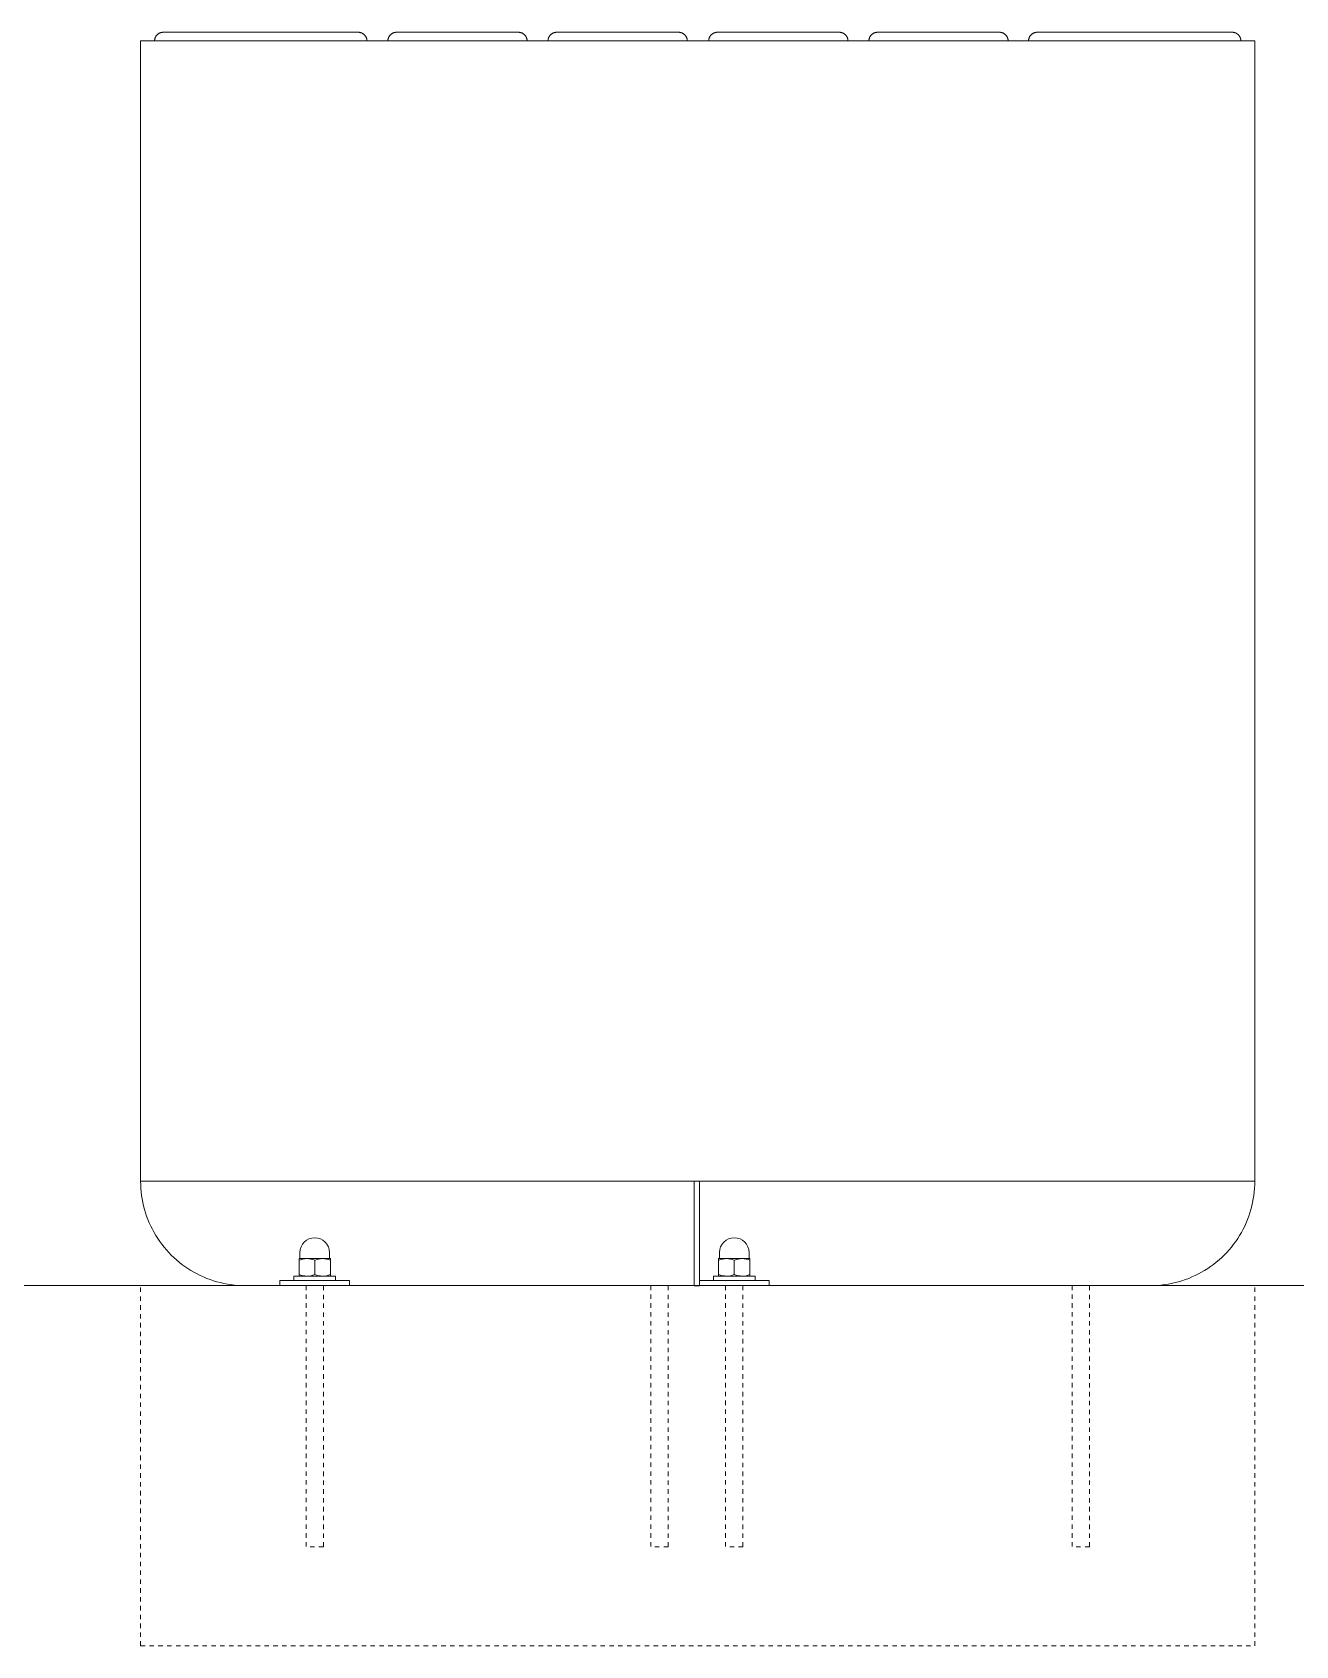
# Model space of a CAD drawing. Header units: inches. Extents: x 4 to 96.5, y 3.2 to 71.9.
# Drawn here: x 33.26 to 61.83, y 32.26 to 68.75 of the extents above; entities that cross this region are included whole.
import ezdxf

# ---------------------------------------------------------------- set-up
doc = ezdxf.new("R2010")
doc.units = ezdxf.units.IN
doc.linetypes.add('HIDDEN', pattern=[1.905, 1.27, -0.635])
doc.layers.add('ZANO_R', color=7, linetype='Continuous', lineweight=0)
doc.layers.add('ZANO_R_przerywana', color=250, linetype='HIDDEN', lineweight=0)

msp = doc.modelspace()

# ---------------------------------------------------------------- linework, layer by layer
at = {"layer": 'ZANO_R'}
for p, q in [((36.03278, 68.60029), (36.0313, 68.59373)), ((36.03448, 68.60679), (36.03278, 68.60029)), ((36.0364, 68.61323), (36.03448, 68.60679)), ((36.03855, 68.6196), (36.0364, 68.61323)), ((36.0409, 68.62589), (36.03855, 68.6196)), ((36.04348, 68.6321), (36.0409, 68.62589)), ((36.04626, 68.63822), (36.04348, 68.6321)), ((36.04925, 68.64424), (36.04626, 68.63822)), ((36.05244, 68.65016), (36.04925, 68.64424)), ((36.05584, 68.65596), (36.05244, 68.65016)), ((36.05943, 68.66164), (36.05584, 68.65596)), ((36.06321, 68.6672), (36.05943, 68.66164)), ((36.06718, 68.67262), (36.06321, 68.6672)), ((36.07133, 68.67791), (36.06718, 68.67262)), ((36.07566, 68.68305), (36.07133, 68.67791)), ((36.08016, 68.68804), (36.07566, 68.68305)), ((36.08483, 68.69287), (36.08016, 68.68804)), ((36.08967, 68.69754), (36.08483, 68.69287)), ((36.09466, 68.70204), (36.08967, 68.69754)), ((36.0998, 68.70637), (36.09466, 68.70204)), ((36.10508, 68.71053), (36.0998, 68.70637)), ((36.11051, 68.7145), (36.10508, 68.71053)), ((36.11606, 68.71828), (36.11051, 68.7145)), ((36.12175, 68.72187), (36.11606, 68.71828)), ((36.12755, 68.72526), (36.12175, 68.72187)), ((36.13346, 68.72845), (36.12755, 68.72526)), ((36.13948, 68.73144), (36.13346, 68.72845)), ((36.1456, 68.73423), (36.13948, 68.73144)), ((36.15181, 68.7368), (36.1456, 68.73423)), ((36.1581, 68.73916), (36.15181, 68.7368)), ((36.16448, 68.7413), (36.1581, 68.73916)), ((36.17092, 68.74322), (36.16448, 68.7413)), ((36.17742, 68.74493), (36.17092, 68.74322)), ((36.18397, 68.74641), (36.17742, 68.74493)), ((36.19058, 68.74766), (36.18397, 68.74641)), ((36.19722, 68.74869), (36.19058, 68.74766)), ((36.20389, 68.74949), (36.19722, 68.74869)), ((36.21059, 68.75007), (36.20389, 68.74949)), ((36.2173, 68.75041), (36.21059, 68.75007)), ((36.22402, 68.75052), (36.2173, 68.75041)), ((36.22419, 68.75052), (36.22402, 68.75052)), ((36.22425, 68.75052), (36.22419, 68.75052)), ((36.22429, 68.75052), (36.22425, 68.75052)), ((36.22454, 68.75052), (36.22429, 68.75052)), ((36.22463, 68.75052), (36.22454, 68.75052)), ((36.22495, 68.75052), (36.22463, 68.75052)), ((36.2251, 68.75052), (36.22495, 68.75052)), ((36.22547, 68.75052), (36.2251, 68.75052)), ((36.22571, 68.75052), (36.22547, 68.75052)), ((36.22611, 68.75052), (36.22571, 68.75052)), ((36.22646, 68.75052), (36.22611, 68.75052)), ((36.22687, 68.75052), (36.22646, 68.75052)), ((36.22734, 68.75052), (36.22687, 68.75052)), ((36.22774, 68.75052), (36.22734, 68.75052)), ((36.22835, 68.75052), (36.22774, 68.75052)), ((36.27418, 68.75052), (36.22835, 68.75052)), ((36.28146, 68.75052), (36.27418, 68.75052)), ((36.54753, 68.75052), (36.28146, 68.75052)), ((36.5664, 68.75052), (36.54753, 68.75052)), ((37.14183, 68.75052), (36.5664, 68.75052)), ((37.14263, 68.75052), (37.14183, 68.75052)), ((37.15808, 68.75052), (37.14263, 68.75052)), ((37.15878, 68.75052), (37.15808, 68.75052)), ((37.17447, 68.75052), (37.15878, 68.75052)), ((37.17507, 68.75052), (37.17447, 68.75052)), ((37.191, 68.75052), (37.17507, 68.75052)), ((37.19151, 68.75052), (37.191, 68.75052)), ((37.20766, 68.75052), (37.19151, 68.75052)), ((37.2081, 68.75052), (37.20766, 68.75052)), ((37.22446, 68.75052), (37.2081, 68.75052)), ((37.22483, 68.75052), (37.22446, 68.75052)), ((37.2414, 68.75052), (37.22483, 68.75052)), ((37.24171, 68.75052), (37.2414, 68.75052)), ((37.25847, 68.75052), (37.24171, 68.75052)), ((37.25873, 68.75052), (37.25847, 68.75052)), ((37.27568, 68.75052), (37.25873, 68.75052)), ((37.2759, 68.75052), (37.27568, 68.75052)), ((37.29303, 68.75052), (37.2759, 68.75052)), ((37.29322, 68.75052), (37.29303, 68.75052)), ((37.31051, 68.75052), (37.29322, 68.75052)), ((37.31069, 68.75052), (37.31051, 68.75052)), ((37.32813, 68.75052), (37.31069, 68.75052)), ((40.63331, 68.75052), (37.32813, 68.75052)), ((40.63331, 68.75052), (40.64003, 68.75041)), ((40.64003, 68.75041), (40.64674, 68.75007)), ((40.64674, 68.75007), (40.65344, 68.74949)), ((40.65344, 68.74949), (40.66011, 68.74869)), ((40.66011, 68.74869), (40.66675, 68.74766)), ((40.66675, 68.74766), (40.67336, 68.74641)), ((40.67336, 68.74641), (40.67991, 68.74493)), ((40.67991, 68.74493), (40.68641, 68.74322)), ((40.68641, 68.74322), (40.69285, 68.7413)), ((40.69285, 68.7413), (40.69923, 68.73916)), ((40.69923, 68.73916), (40.70552, 68.7368)), ((40.70552, 68.7368), (40.71173, 68.73423)), ((40.71173, 68.73423), (40.71785, 68.73144)), ((40.71785, 68.73144), (40.72387, 68.72845)), ((40.72387, 68.72845), (40.72978, 68.72526)), ((40.72978, 68.72526), (40.73558, 68.72187)), ((40.73558, 68.72187), (40.74127, 68.71828)), ((40.74127, 68.71828), (40.74682, 68.7145)), ((40.74682, 68.7145), (40.75225, 68.71053)), ((40.75225, 68.71053), (40.75753, 68.70637)), ((40.75753, 68.70637), (40.76267, 68.70204)), ((40.76267, 68.70204), (40.76766, 68.69754)), ((40.76766, 68.69754), (40.7725, 68.69287)), ((40.7725, 68.69287), (40.77717, 68.68804)), ((40.77717, 68.68804), (40.78167, 68.68305)), ((40.78167, 68.68305), (40.786, 68.67791)), ((40.786, 68.67791), (40.79015, 68.67262)), ((40.79015, 68.67262), (40.79412, 68.6672)), ((40.79412, 68.6672), (40.7979, 68.66164)), ((40.7979, 68.66164), (40.80149, 68.65596)), ((40.80149, 68.65596), (40.80489, 68.65016)), ((40.80489, 68.65016), (40.80808, 68.64424)), ((40.80808, 68.64424), (40.81107, 68.63822)), ((40.81107, 68.63822), (40.81385, 68.6321)), ((40.81385, 68.6321), (40.81643, 68.62589)), ((40.81643, 68.62589), (40.81878, 68.6196)), ((40.81878, 68.6196), (40.82093, 68.61323)), ((40.82093, 68.61323), (40.82285, 68.60679)), ((40.82285, 68.60679), (40.82455, 68.60029)), ((40.82455, 68.60029), (40.82603, 68.59373)), ((41.30817, 68.60029), (41.30669, 68.59373)), ((41.30987, 68.60679), (41.30817, 68.60029)), ((41.3118, 68.61323), (41.30987, 68.60679)), ((41.31394, 68.6196), (41.3118, 68.61323)), ((41.3163, 68.62589), (41.31394, 68.6196)), ((41.31887, 68.6321), (41.3163, 68.62589)), ((41.32165, 68.63822), (41.31887, 68.6321)), ((41.32464, 68.64424), (41.32165, 68.63822)), ((41.32784, 68.65016), (41.32464, 68.64424)), ((41.33123, 68.65596), (41.32784, 68.65016)), ((41.33482, 68.66164), (41.33123, 68.65596)), ((41.3386, 68.6672), (41.33482, 68.66164)), ((41.34257, 68.67262), (41.3386, 68.6672)), ((41.34672, 68.67791), (41.34257, 68.67262)), ((41.35105, 68.68305), (41.34672, 68.67791)), ((41.35556, 68.68804), (41.35105, 68.68305)), ((41.36023, 68.69287), (41.35556, 68.68804)), ((41.36506, 68.69754), (41.36023, 68.69287)), ((41.37005, 68.70204), (41.36506, 68.69754)), ((41.37519, 68.70637), (41.37005, 68.70204)), ((41.38048, 68.71053), (41.37519, 68.70637)), ((41.3859, 68.7145), (41.38048, 68.71053)), ((41.39146, 68.71828), (41.3859, 68.7145)), ((41.39714, 68.72187), (41.39146, 68.71828)), ((41.40294, 68.72526), (41.39714, 68.72187)), ((41.40886, 68.72845), (41.40294, 68.72526)), ((41.41488, 68.73144), (41.40886, 68.72845)), ((41.42099, 68.73423), (41.41488, 68.73144)), ((41.4272, 68.7368), (41.42099, 68.73423)), ((41.4335, 68.73916), (41.4272, 68.7368)), ((41.43987, 68.7413), (41.4335, 68.73916)), ((41.44631, 68.74322), (41.43987, 68.7413)), ((41.45281, 68.74493), (41.44631, 68.74322)), ((41.45937, 68.74641), (41.45281, 68.74493)), ((41.46597, 68.74766), (41.45937, 68.74641)), ((41.47261, 68.74869), (41.46597, 68.74766)), ((41.47929, 68.74949), (41.47261, 68.74869)), ((41.48598, 68.75007), (41.47929, 68.74949)), ((41.4927, 68.75041), (41.48598, 68.75007)), ((41.49942, 68.75052), (41.4927, 68.75041)), ((41.49942, 68.75052), (42.80321, 68.75052)), ((42.80321, 68.75052), (42.81072, 68.75052)), ((42.81072, 68.75052), (42.82482, 68.75052)), ((42.82482, 68.75052), (42.83233, 68.75052)), ((42.83233, 68.75052), (42.84644, 68.75052)), ((42.84644, 68.75052), (44.25522, 68.75052)), ((44.26194, 68.75041), (44.25522, 68.75052)), ((44.26865, 68.75007), (44.26194, 68.75041)), ((44.27535, 68.74949), (44.26865, 68.75007)), ((44.28202, 68.74869), (44.27535, 68.74949)), ((44.28866, 68.74766), (44.28202, 68.74869)), ((44.29527, 68.74641), (44.28866, 68.74766)), ((44.30182, 68.74493), (44.29527, 68.74641)), ((44.30833, 68.74322), (44.30182, 68.74493)), ((44.31477, 68.7413), (44.30833, 68.74322)), ((44.32114, 68.73916), (44.31477, 68.7413)), ((44.32743, 68.7368), (44.32114, 68.73916)), ((44.33364, 68.73423), (44.32743, 68.7368)), ((44.33976, 68.73144), (44.33364, 68.73423)), ((44.34578, 68.72845), (44.33976, 68.73144)), ((44.35169, 68.72526), (44.34578, 68.72845)), ((44.3575, 68.72187), (44.35169, 68.72526)), ((44.36318, 68.71828), (44.3575, 68.72187)), ((44.36873, 68.7145), (44.36318, 68.71828)), ((44.37416, 68.71053), (44.36873, 68.7145)), ((44.37944, 68.70637), (44.37416, 68.71053)), ((44.38458, 68.70204), (44.37944, 68.70637)), ((44.38957, 68.69754), (44.38458, 68.70204)), ((44.39441, 68.69287), (44.38957, 68.69754)), ((44.39908, 68.68804), (44.39441, 68.69287)), ((44.40358, 68.68305), (44.39908, 68.68804)), ((44.40791, 68.67791), (44.40358, 68.68305)), ((44.41206, 68.67262), (44.40791, 68.67791)), ((44.41603, 68.6672), (44.41206, 68.67262)), ((44.41982, 68.66164), (44.41603, 68.6672)), ((44.42341, 68.65596), (44.41982, 68.66164)), ((44.4268, 68.65016), (44.42341, 68.65596)), ((44.42999, 68.64424), (44.4268, 68.65016)), ((44.43298, 68.63822), (44.42999, 68.64424)), ((44.43577, 68.6321), (44.43298, 68.63822)), ((44.43834, 68.62589), (44.43577, 68.6321)), ((44.4407, 68.6196), (44.43834, 68.62589)), ((44.44284, 68.61323), (44.4407, 68.6196)), ((44.44476, 68.60679), (44.44284, 68.61323)), ((44.44646, 68.60029), (44.44476, 68.60679)), ((44.44794, 68.59373), (44.44646, 68.60029)), ((44.93008, 68.60029), (44.9286, 68.59373)), ((44.93178, 68.60679), (44.93008, 68.60029)), ((44.93371, 68.61323), (44.93178, 68.60679)), ((44.93585, 68.6196), (44.93371, 68.61323)), ((44.93821, 68.62589), (44.93585, 68.6196)), ((44.94078, 68.6321), (44.93821, 68.62589)), ((44.94356, 68.63822), (44.94078, 68.6321)), ((44.94655, 68.64424), (44.94356, 68.63822)), ((44.94975, 68.65016), (44.94655, 68.64424)), ((44.95314, 68.65596), (44.94975, 68.65016)), ((44.95673, 68.66164), (44.95314, 68.65596)), ((44.96051, 68.6672), (44.95673, 68.66164)), ((44.96448, 68.67262), (44.96051, 68.6672)), ((44.96863, 68.67791), (44.96448, 68.67262)), ((44.97296, 68.68305), (44.96863, 68.67791)), ((44.97747, 68.68804), (44.97296, 68.68305)), ((44.98214, 68.69287), (44.97747, 68.68804)), ((44.98697, 68.69754), (44.98214, 68.69287)), ((44.99196, 68.70204), (44.98697, 68.69754)), ((44.9971, 68.70637), (44.99196, 68.70204)), ((45.00239, 68.71053), (44.9971, 68.70637)), ((45.00781, 68.7145), (45.00239, 68.71053)), ((45.01337, 68.71828), (45.00781, 68.7145)), ((45.01905, 68.72187), (45.01337, 68.71828)), ((45.02485, 68.72526), (45.01905, 68.72187)), ((45.03077, 68.72845), (45.02485, 68.72526)), ((45.03679, 68.73144), (45.03077, 68.72845)), ((45.04291, 68.73423), (45.03679, 68.73144)), ((45.04912, 68.7368), (45.04291, 68.73423)), ((45.05541, 68.73916), (45.04912, 68.7368)), ((45.06178, 68.7413), (45.05541, 68.73916)), ((45.06822, 68.74322), (45.06178, 68.7413)), ((45.07472, 68.74493), (45.06822, 68.74322)), ((45.08128, 68.74641), (45.07472, 68.74493)), ((45.08788, 68.74766), (45.08128, 68.74641)), ((45.09452, 68.74869), (45.08788, 68.74766)), ((45.1012, 68.74949), (45.09452, 68.74869)), ((45.10789, 68.75007), (45.1012, 68.74949)), ((45.11461, 68.75041), (45.10789, 68.75007)), ((45.12133, 68.75052), (45.11461, 68.75041)), ((45.12133, 68.75052), (46.4917, 68.75052)), ((46.4917, 68.75052), (46.50867, 68.75052)), ((46.50867, 68.75052), (46.51331, 68.75052)), ((46.51331, 68.75052), (47.20041, 68.75052)), ((47.20041, 68.75052), (47.87713, 68.75052)), ((47.88385, 68.75041), (47.87713, 68.75052)), ((47.89056, 68.75007), (47.88385, 68.75041)), ((47.89726, 68.74949), (47.89056, 68.75007)), ((47.90393, 68.74869), (47.89726, 68.74949)), ((47.91058, 68.74766), (47.90393, 68.74869)), ((47.91718, 68.74641), (47.91058, 68.74766)), ((47.92374, 68.74493), (47.91718, 68.74641)), ((47.93024, 68.74322), (47.92374, 68.74493)), ((47.93668, 68.7413), (47.93024, 68.74322)), ((47.94305, 68.73916), (47.93668, 68.7413)), ((47.94934, 68.7368), (47.94305, 68.73916)), ((47.95555, 68.73423), (47.94934, 68.7368)), ((47.96167, 68.73144), (47.95555, 68.73423)), ((47.96769, 68.72845), (47.96167, 68.73144)), ((47.97361, 68.72526), (47.96769, 68.72845)), ((47.97941, 68.72187), (47.97361, 68.72526)), ((47.98509, 68.71828), (47.97941, 68.72187)), ((47.99065, 68.7145), (47.98509, 68.71828)), ((47.99607, 68.71053), (47.99065, 68.7145)), ((48.00136, 68.70637), (47.99607, 68.71053)), ((48.0065, 68.70204), (48.00136, 68.70637)), ((48.01149, 68.69754), (48.0065, 68.70204)), ((48.01632, 68.69287), (48.01149, 68.69754)), ((48.02099, 68.68804), (48.01632, 68.69287)), ((48.02549, 68.68305), (48.02099, 68.68804)), ((48.02982, 68.67791), (48.02549, 68.68305)), ((48.03398, 68.67262), (48.02982, 68.67791)), ((48.03795, 68.6672), (48.03398, 68.67262)), ((48.04173, 68.66164), (48.03795, 68.6672)), ((48.04532, 68.65596), (48.04173, 68.66164)), ((48.04871, 68.65016), (48.04532, 68.65596)), ((48.0519, 68.64424), (48.04871, 68.65016)), ((48.05489, 68.63822), (48.0519, 68.64424)), ((48.05768, 68.6321), (48.05489, 68.63822)), ((48.06025, 68.62589), (48.05768, 68.6321)), ((48.06261, 68.6196), (48.06025, 68.62589)), ((48.06475, 68.61323), (48.06261, 68.6196)), ((48.06667, 68.60679), (48.06475, 68.61323)), ((48.06838, 68.60029), (48.06667, 68.60679)), ((48.06986, 68.59373), (48.06838, 68.60029)), ((48.56406, 68.60029), (48.56258, 68.59373)), ((48.56576, 68.60679), (48.56406, 68.60029)), ((48.56768, 68.61323), (48.56576, 68.60679)), ((48.56982, 68.6196), (48.56768, 68.61323)), ((48.57218, 68.62589), (48.56982, 68.6196)), ((48.57476, 68.6321), (48.57218, 68.62589)), ((48.57754, 68.63822), (48.57476, 68.6321)), ((48.58053, 68.64424), (48.57754, 68.63822)), ((48.58372, 68.65016), (48.58053, 68.64424)), ((48.58712, 68.65596), (48.58372, 68.65016)), ((48.59071, 68.66164), (48.58712, 68.65596)), ((48.59449, 68.6672), (48.59071, 68.66164)), ((48.59846, 68.67262), (48.59449, 68.6672)), ((48.60261, 68.67791), (48.59846, 68.67262)), ((48.60694, 68.68305), (48.60261, 68.67791)), ((48.61144, 68.68804), (48.60694, 68.68305)), ((48.61611, 68.69287), (48.61144, 68.68804)), ((48.62095, 68.69754), (48.61611, 68.69287)), ((48.62594, 68.70204), (48.62095, 68.69754)), ((48.63108, 68.70637), (48.62594, 68.70204)), ((48.63636, 68.71053), (48.63108, 68.70637)), ((48.64179, 68.7145), (48.63636, 68.71053)), ((48.64734, 68.71828), (48.64179, 68.7145)), ((48.65303, 68.72187), (48.64734, 68.71828)), ((48.65883, 68.72526), (48.65303, 68.72187)), ((48.66474, 68.72845), (48.65883, 68.72526)), ((48.67076, 68.73144), (48.66474, 68.72845)), ((48.67688, 68.73423), (48.67076, 68.73144)), ((48.68309, 68.7368), (48.67688, 68.73423)), ((48.68938, 68.73916), (48.68309, 68.7368)), ((48.69575, 68.7413), (48.68938, 68.73916)), ((48.70219, 68.74322), (48.69575, 68.7413)), ((48.7087, 68.74493), (48.70219, 68.74322)), ((48.71525, 68.74641), (48.7087, 68.74493)), ((48.72186, 68.74766), (48.71525, 68.74641)), ((48.7285, 68.74869), (48.72186, 68.74766)), ((48.73517, 68.74949), (48.7285, 68.74869)), ((48.74187, 68.75007), (48.73517, 68.74949)), ((48.74858, 68.75041), (48.74187, 68.75007)), ((48.7553, 68.75052), (48.74858, 68.75041)), ((49.43202, 68.75052), (48.7553, 68.75052)), ((50.11912, 68.75052), (49.43202, 68.75052)), ((50.12376, 68.75052), (50.11912, 68.75052)), ((50.14073, 68.75052), (50.12376, 68.75052)), ((51.5111, 68.75052), (50.14073, 68.75052)), ((51.51783, 68.75041), (51.5111, 68.75052)), ((51.52454, 68.75007), (51.51783, 68.75041)), ((51.53123, 68.74949), (51.52454, 68.75007)), ((51.53791, 68.74869), (51.53123, 68.74949)), ((51.54455, 68.74766), (51.53791, 68.74869)), ((51.55115, 68.74641), (51.54455, 68.74766)), ((51.55771, 68.74493), (51.55115, 68.74641)), ((51.56421, 68.74322), (51.55771, 68.74493)), ((51.57065, 68.7413), (51.56421, 68.74322)), ((51.57702, 68.73916), (51.57065, 68.7413)), ((51.58332, 68.7368), (51.57702, 68.73916)), ((51.58953, 68.73423), (51.58332, 68.7368)), ((51.59565, 68.73144), (51.58953, 68.73423)), ((51.60167, 68.72845), (51.59565, 68.73144)), ((51.60758, 68.72526), (51.60167, 68.72845)), ((51.61338, 68.72187), (51.60758, 68.72526)), ((51.61906, 68.71828), (51.61338, 68.72187)), ((51.62462, 68.7145), (51.61906, 68.71828)), ((51.63004, 68.71053), (51.62462, 68.7145)), ((51.63533, 68.70637), (51.63004, 68.71053)), ((51.64047, 68.70204), (51.63533, 68.70637)), ((51.64546, 68.69754), (51.64047, 68.70204)), ((51.65029, 68.69287), (51.64546, 68.69754)), ((51.65496, 68.68804), (51.65029, 68.69287)), ((51.65947, 68.68305), (51.65496, 68.68804)), ((51.6638, 68.67791), (51.65947, 68.68305)), ((51.66795, 68.67262), (51.6638, 68.67791)), ((51.67192, 68.6672), (51.66795, 68.67262)), ((51.6757, 68.66164), (51.67192, 68.6672)), ((51.67929, 68.65596), (51.6757, 68.66164)), ((51.68268, 68.65016), (51.67929, 68.65596)), ((51.68588, 68.64424), (51.68268, 68.65016)), ((51.68887, 68.63822), (51.68588, 68.64424)), ((51.69165, 68.6321), (51.68887, 68.63822)), ((51.69422, 68.62589), (51.69165, 68.6321)), ((51.69658, 68.6196), (51.69422, 68.62589)), ((51.69872, 68.61323), (51.69658, 68.6196)), ((51.70065, 68.60679), (51.69872, 68.61323)), ((51.70235, 68.60029), (51.70065, 68.60679)), ((51.70383, 68.59373), (51.70235, 68.60029)), ((52.18597, 68.60029), (52.18449, 68.59373)), ((52.18767, 68.60679), (52.18597, 68.60029)), ((52.18959, 68.61323), (52.18767, 68.60679)), ((52.19174, 68.6196), (52.18959, 68.61323)), ((52.1941, 68.62589), (52.19174, 68.6196)), ((52.19667, 68.6321), (52.1941, 68.62589)), ((52.19945, 68.63822), (52.19667, 68.6321)), ((52.20244, 68.64424), (52.19945, 68.63822)), ((52.20563, 68.65016), (52.20244, 68.64424)), ((52.20903, 68.65596), (52.20563, 68.65016)), ((52.21262, 68.66164), (52.20903, 68.65596)), ((52.2164, 68.6672), (52.21262, 68.66164)), ((52.22037, 68.67262), (52.2164, 68.6672)), ((52.22452, 68.67791), (52.22037, 68.67262)), ((52.22885, 68.68305), (52.22452, 68.67791)), ((52.23335, 68.68804), (52.22885, 68.68305)), ((52.23802, 68.69287), (52.23335, 68.68804)), ((52.24286, 68.69754), (52.23802, 68.69287)), ((52.24785, 68.70204), (52.24286, 68.69754)), ((52.25299, 68.70637), (52.24785, 68.70204)), ((52.25827, 68.71053), (52.25299, 68.70637)), ((52.2637, 68.7145), (52.25827, 68.71053)), ((52.26926, 68.71828), (52.2637, 68.7145)), ((52.27494, 68.72187), (52.26926, 68.71828)), ((52.28074, 68.72526), (52.27494, 68.72187)), ((52.28665, 68.72845), (52.28074, 68.72526)), ((52.29267, 68.73144), (52.28665, 68.72845)), ((52.29879, 68.73423), (52.29267, 68.73144)), ((52.305, 68.7368), (52.29879, 68.73423)), ((52.3113, 68.73916), (52.305, 68.7368)), ((52.31767, 68.7413), (52.3113, 68.73916)), ((52.32411, 68.74322), (52.31767, 68.7413)), ((52.33061, 68.74493), (52.32411, 68.74322)), ((52.33717, 68.74641), (52.33061, 68.74493)), ((52.34377, 68.74766), (52.33717, 68.74641)), ((52.35041, 68.74869), (52.34377, 68.74766)), ((52.35708, 68.74949), (52.35041, 68.74869)), ((52.36378, 68.75007), (52.35708, 68.74949)), ((52.37049, 68.75041), (52.36378, 68.75007)), ((52.37721, 68.75052), (52.37049, 68.75041)), ((53.78599, 68.75052), (52.37721, 68.75052)), ((53.8001, 68.75052), (53.78599, 68.75052)), ((53.80761, 68.75052), (53.8001, 68.75052)), ((53.82171, 68.75052), (53.80761, 68.75052)), ((53.82922, 68.75052), (53.82171, 68.75052)), ((55.13302, 68.75052), (53.82922, 68.75052)), ((55.13974, 68.75041), (55.13302, 68.75052)), ((55.14645, 68.75007), (55.13974, 68.75041)), ((55.15315, 68.74949), (55.14645, 68.75007)), ((55.15982, 68.74869), (55.15315, 68.74949)), ((55.16646, 68.74766), (55.15982, 68.74869)), ((55.17307, 68.74641), (55.16646, 68.74766)), ((55.17962, 68.74493), (55.17307, 68.74641)), ((55.18612, 68.74322), (55.17962, 68.74493)), ((55.19256, 68.7413), (55.18612, 68.74322)), ((55.19894, 68.73916), (55.19256, 68.7413)), ((55.20523, 68.7368), (55.19894, 68.73916)), ((55.21144, 68.73423), (55.20523, 68.7368)), ((55.21756, 68.73144), (55.21144, 68.73423)), ((55.22358, 68.72845), (55.21756, 68.73144)), ((55.22949, 68.72526), (55.22358, 68.72845)), ((55.23529, 68.72187), (55.22949, 68.72526)), ((55.24098, 68.71828), (55.23529, 68.72187)), ((55.24653, 68.7145), (55.24098, 68.71828)), ((55.25196, 68.71053), (55.24653, 68.7145)), ((55.25724, 68.70637), (55.25196, 68.71053)), ((55.26238, 68.70204), (55.25724, 68.70637)), ((55.26737, 68.69754), (55.26238, 68.70204)), ((55.27221, 68.69287), (55.26737, 68.69754)), ((55.27688, 68.68804), (55.27221, 68.69287)), ((55.28138, 68.68305), (55.27688, 68.68804)), ((55.28571, 68.67791), (55.28138, 68.68305)), ((55.28986, 68.67262), (55.28571, 68.67791)), ((55.29383, 68.6672), (55.28986, 68.67262)), ((55.29761, 68.66164), (55.29383, 68.6672)), ((55.3012, 68.65596), (55.29761, 68.66164)), ((55.3046, 68.65016), (55.3012, 68.65596)), ((55.30779, 68.64424), (55.3046, 68.65016)), ((55.31078, 68.63822), (55.30779, 68.64424)), ((55.31356, 68.6321), (55.31078, 68.63822)), ((55.31614, 68.62589), (55.31356, 68.6321)), ((55.31849, 68.6196), (55.31614, 68.62589)), ((55.32064, 68.61323), (55.31849, 68.6196)), ((55.32256, 68.60679), (55.32064, 68.61323)), ((55.32426, 68.60029), (55.32256, 68.60679)), ((55.32574, 68.59373), (55.32426, 68.60029)), ((55.79582, 68.60029), (55.79434, 68.59373)), ((55.79752, 68.60679), (55.79582, 68.60029)), ((55.79944, 68.61323), (55.79752, 68.60679)), ((55.80159, 68.6196), (55.79944, 68.61323)), ((55.80394, 68.62589), (55.80159, 68.6196)), ((55.80652, 68.6321), (55.80394, 68.62589)), ((55.8093, 68.63822), (55.80652, 68.6321)), ((55.81229, 68.64424), (55.8093, 68.63822)), ((55.81548, 68.65016), (55.81229, 68.64424)), ((55.81888, 68.65596), (55.81548, 68.65016)), ((55.82247, 68.66164), (55.81888, 68.65596)), ((55.82625, 68.6672), (55.82247, 68.66164)), ((55.83022, 68.67262), (55.82625, 68.6672)), ((55.83437, 68.67791), (55.83022, 68.67262)), ((55.8387, 68.68305), (55.83437, 68.67791)), ((55.8432, 68.68804), (55.8387, 68.68305)), ((55.84787, 68.69287), (55.8432, 68.68804)), ((55.85271, 68.69754), (55.84787, 68.69287)), ((55.8577, 68.70204), (55.85271, 68.69754)), ((55.86284, 68.70637), (55.8577, 68.70204)), ((55.86812, 68.71053), (55.86284, 68.70637)), ((55.87355, 68.7145), (55.86812, 68.71053)), ((55.8791, 68.71828), (55.87355, 68.7145)), ((55.88479, 68.72187), (55.8791, 68.71828)), ((55.89059, 68.72526), (55.88479, 68.72187)), ((55.8965, 68.72845), (55.89059, 68.72526)), ((55.90252, 68.73144), (55.8965, 68.72845)), ((55.90864, 68.73423), (55.90252, 68.73144)), ((55.91485, 68.7368), (55.90864, 68.73423)), ((55.92114, 68.73916), (55.91485, 68.7368)), ((55.92752, 68.7413), (55.92114, 68.73916)), ((55.93396, 68.74322), (55.92752, 68.7413)), ((55.94046, 68.74493), (55.93396, 68.74322)), ((55.94701, 68.74641), (55.94046, 68.74493)), ((55.95362, 68.74766), (55.94701, 68.74641)), ((55.96026, 68.74869), (55.95362, 68.74766)), ((55.96693, 68.74949), (55.96026, 68.74869)), ((55.97363, 68.75007), (55.96693, 68.74949)), ((55.98034, 68.75041), (55.97363, 68.75007)), ((55.98706, 68.75052), (55.98034, 68.75041)), ((59.29224, 68.75052), (55.98706, 68.75052)), ((59.30968, 68.75052), (59.29224, 68.75052)), ((59.30986, 68.75052), (59.30968, 68.75052)), ((59.32715, 68.75052), (59.30986, 68.75052)), ((59.32734, 68.75052), (59.32715, 68.75052)), ((59.34447, 68.75052), (59.32734, 68.75052)), ((59.34469, 68.75052), (59.34447, 68.75052)), ((59.36164, 68.75052), (59.34469, 68.75052)), ((59.3619, 68.75052), (59.36164, 68.75052)), ((59.37866, 68.75052), (59.3619, 68.75052)), ((59.37897, 68.75052), (59.37866, 68.75052)), ((59.39554, 68.75052), (59.37897, 68.75052)), ((59.39591, 68.75052), (59.39554, 68.75052)), ((59.41227, 68.75052), (59.39591, 68.75052)), ((59.41271, 68.75052), (59.41227, 68.75052)), ((59.42886, 68.75052), (59.41271, 68.75052)), ((59.42937, 68.75052), (59.42886, 68.75052)), ((59.4453, 68.75052), (59.42937, 68.75052)), ((59.4459, 68.75052), (59.4453, 68.75052)), ((59.46159, 68.75052), (59.4459, 68.75052)), ((59.46229, 68.75052), (59.46159, 68.75052)), ((59.47774, 68.75052), (59.46229, 68.75052)), ((59.47854, 68.75052), (59.47774, 68.75052)), ((60.05397, 68.75052), (59.47854, 68.75052)), ((60.07284, 68.75052), (60.05397, 68.75052)), ((60.33891, 68.75052), (60.07284, 68.75052)), ((60.34619, 68.75052), (60.33891, 68.75052)), ((60.39202, 68.75052), (60.34619, 68.75052)), ((60.39263, 68.75052), (60.39202, 68.75052)), ((60.39303, 68.75052), (60.39263, 68.75052)), ((60.3935, 68.75052), (60.39303, 68.75052)), ((60.39391, 68.75052), (60.3935, 68.75052)), ((60.39426, 68.75052), (60.39391, 68.75052)), ((60.39466, 68.75052), (60.39426, 68.75052)), ((60.3949, 68.75052), (60.39466, 68.75052)), ((60.39527, 68.75052), (60.3949, 68.75052)), ((60.39542, 68.75052), (60.39527, 68.75052)), ((60.39574, 68.75052), (60.39542, 68.75052)), ((60.39583, 68.75052), (60.39574, 68.75052)), ((60.39608, 68.75052), (60.39583, 68.75052)), ((60.39612, 68.75052), (60.39608, 68.75052)), ((60.39618, 68.75052), (60.39612, 68.75052)), ((60.39635, 68.75052), (60.39618, 68.75052)), ((60.39635, 68.75052), (60.40307, 68.75041)), ((60.40307, 68.75041), (60.40978, 68.75007)), ((60.40978, 68.75007), (60.41648, 68.74949)), ((60.41648, 68.74949), (60.42315, 68.74869)), ((60.42315, 68.74869), (60.42979, 68.74766)), ((60.42979, 68.74766), (60.4364, 68.74641)), ((60.4364, 68.74641), (60.44295, 68.74493)), ((60.44295, 68.74493), (60.44945, 68.74322)), ((60.44945, 68.74322), (60.45589, 68.7413)), ((60.45589, 68.7413), (60.46227, 68.73916)), ((60.46227, 68.73916), (60.46856, 68.7368)), ((60.46856, 68.7368), (60.47477, 68.73423)), ((60.47477, 68.73423), (60.48089, 68.73144)), ((60.48089, 68.73144), (60.48691, 68.72845)), ((60.48691, 68.72845), (60.49282, 68.72526)), ((60.49282, 68.72526), (60.49862, 68.72187)), ((60.49862, 68.72187), (60.50431, 68.71828)), ((60.50431, 68.71828), (60.50986, 68.7145)), ((60.50986, 68.7145), (60.51529, 68.71053)), ((60.51529, 68.71053), (60.52057, 68.70637)), ((60.52057, 68.70637), (60.52571, 68.70204)), ((60.52571, 68.70204), (60.5307, 68.69754)), ((60.5307, 68.69754), (60.53554, 68.69287)), ((60.53554, 68.69287), (60.54021, 68.68804)), ((60.54021, 68.68804), (60.54471, 68.68305)), ((60.54471, 68.68305), (60.54904, 68.67791)), ((60.54904, 68.67791), (60.55319, 68.67262)), ((60.55319, 68.67262), (60.55716, 68.6672)), ((60.55716, 68.6672), (60.56094, 68.66164)), ((60.56094, 68.66164), (60.56453, 68.65596)), ((60.56453, 68.65596), (60.56793, 68.65016)), ((60.56793, 68.65016), (60.57112, 68.64424)), ((60.57112, 68.64424), (60.57411, 68.63822)), ((60.57411, 68.63822), (60.57689, 68.6321)), ((60.57689, 68.6321), (60.57947, 68.62589)), ((60.57947, 68.62589), (60.58182, 68.6196)), ((60.58182, 68.6196), (60.58397, 68.61323)), ((60.58397, 68.61323), (60.58589, 68.60679)), ((60.58589, 68.60679), (60.58759, 68.60029)), ((60.58759, 68.60029), (60.58907, 68.59373)), ((35.71223, 68.55368), (35.71223, 42.76724)), ((60.90809, 68.55368), (35.71223, 68.55368)), ((36.02729, 68.5604), (36.02718, 68.55368)), ((36.02764, 68.56711), (36.02729, 68.5604)), ((36.02821, 68.57381), (36.02764, 68.56711)), ((36.02901, 68.58048), (36.02821, 68.57381)), ((36.03004, 68.58713), (36.02901, 68.58048)), ((36.0313, 68.59373), (36.03004, 68.58713)), ((40.82603, 68.59373), (40.82729, 68.58713)), ((40.82729, 68.58713), (40.82832, 68.58048)), ((40.82832, 68.58048), (40.82912, 68.57381)), ((40.82912, 68.57381), (40.82969, 68.56711)), ((40.82969, 68.56711), (40.83004, 68.5604)), ((40.83004, 68.5604), (40.83015, 68.55368)), ((41.30269, 68.5604), (41.30257, 68.55368)), ((41.30303, 68.56711), (41.30269, 68.5604)), ((41.30361, 68.57381), (41.30303, 68.56711)), ((41.30441, 68.58048), (41.30361, 68.57381)), ((41.30544, 68.58713), (41.30441, 68.58048)), ((41.30669, 68.59373), (41.30544, 68.58713)), ((44.4492, 68.58713), (44.44794, 68.59373)), ((44.45023, 68.58048), (44.4492, 68.58713)), ((44.45103, 68.57381), (44.45023, 68.58048)), ((44.4516, 68.56711), (44.45103, 68.57381)), ((44.45195, 68.5604), (44.4516, 68.56711)), ((44.45206, 68.55368), (44.45195, 68.5604)), ((44.9246, 68.5604), (44.92448, 68.55368)), ((44.92494, 68.56711), (44.9246, 68.5604)), ((44.92552, 68.57381), (44.92494, 68.56711)), ((44.92632, 68.58048), (44.92552, 68.57381)), ((44.92735, 68.58713), (44.92632, 68.58048)), ((44.9286, 68.59373), (44.92735, 68.58713)), ((48.07111, 68.58713), (48.06986, 68.59373)), ((48.07214, 68.58048), (48.07111, 68.58713)), ((48.07294, 68.57381), (48.07214, 68.58048)), ((48.07351, 68.56711), (48.07294, 68.57381)), ((48.07386, 68.5604), (48.07351, 68.56711)), ((48.07397, 68.55368), (48.07386, 68.5604)), ((48.55857, 68.5604), (48.55846, 68.55368)), ((48.55892, 68.56711), (48.55857, 68.5604)), ((48.55949, 68.57381), (48.55892, 68.56711)), ((48.56029, 68.58048), (48.55949, 68.57381)), ((48.56132, 68.58713), (48.56029, 68.58048)), ((48.56258, 68.59373), (48.56132, 68.58713)), ((51.70509, 68.58713), (51.70383, 68.59373)), ((51.70611, 68.58048), (51.70509, 68.58713)), ((51.70692, 68.57381), (51.70611, 68.58048)), ((51.70749, 68.56711), (51.70692, 68.57381)), ((51.70783, 68.5604), (51.70749, 68.56711)), ((51.70795, 68.55368), (51.70783, 68.5604)), ((52.18049, 68.5604), (52.18037, 68.55368)), ((52.18083, 68.56711), (52.18049, 68.5604)), ((52.1814, 68.57381), (52.18083, 68.56711)), ((52.1822, 68.58048), (52.1814, 68.57381)), ((52.18323, 68.58713), (52.1822, 68.58048)), ((52.18449, 68.59373), (52.18323, 68.58713)), ((55.327, 68.58713), (55.32574, 68.59373)), ((55.32803, 68.58048), (55.327, 68.58713)), ((55.32883, 68.57381), (55.32803, 68.58048)), ((55.3294, 68.56711), (55.32883, 68.57381)), ((55.32974, 68.5604), (55.3294, 68.56711)), ((55.32986, 68.55368), (55.32974, 68.5604)), ((55.79033, 68.5604), (55.79022, 68.55368)), ((55.79068, 68.56711), (55.79033, 68.5604)), ((55.79125, 68.57381), (55.79068, 68.56711)), ((55.79205, 68.58048), (55.79125, 68.57381)), ((55.79308, 68.58713), (55.79205, 68.58048)), ((55.79434, 68.59373), (55.79308, 68.58713)), ((60.58907, 68.59373), (60.59033, 68.58713)), ((60.59033, 68.58713), (60.59136, 68.58048)), ((60.59136, 68.58048), (60.59216, 68.57381)), ((60.59216, 68.57381), (60.59273, 68.56711)), ((60.59273, 68.56711), (60.59308, 68.5604)), ((60.59308, 68.5604), (60.59319, 68.55368)), ((60.90814, 68.55368), (60.90814, 42.76724)), ((35.71223, 42.76724), (48.23159, 42.76724)), ((35.71375, 42.6866), (35.71237, 42.76724)), ((48.29003, 42.76724), (48.23159, 42.76724)), ((48.23159, 42.76724), (48.23159, 42.76429)), ((48.23159, 42.76429), (48.23159, 40.40217)), ((48.29003, 42.76724), (60.90803, 42.76724)), ((48.34969, 42.76724), (48.34969, 42.76429)), ((48.34969, 40.40217), (48.34969, 42.76429)), ((60.90828, 42.76724), (60.9069, 42.6866)), ((60.90828, 42.76724), (60.90803, 42.76724)), ((35.71788, 42.60605), (35.71375, 42.6866)), ((35.72475, 42.52568), (35.71788, 42.60605)), ((35.73437, 42.4456), (35.72475, 42.52568)), ((35.74672, 42.3659), (35.73437, 42.4456)), ((35.76178, 42.28666), (35.74672, 42.3659)), ((60.87393, 42.3659), (60.85887, 42.28666)), ((60.88628, 42.4456), (60.87393, 42.3659)), ((60.89589, 42.52568), (60.88628, 42.4456)), ((60.90277, 42.60605), (60.89589, 42.52568)), ((60.9069, 42.6866), (60.90277, 42.60605)), ((35.77953, 42.20798), (35.76178, 42.28666)), ((35.79996, 42.12995), (35.77953, 42.20798)), ((35.82305, 42.05267), (35.79996, 42.12995)), ((35.84876, 41.97622), (35.82305, 42.05267)), ((35.87706, 41.90069), (35.84876, 41.97622)), ((60.77189, 41.97622), (60.74359, 41.90069)), ((60.7976, 42.05267), (60.77189, 41.97622)), ((60.82068, 42.12995), (60.7976, 42.05267)), ((60.84112, 42.20798), (60.82068, 42.12995)), ((60.85887, 42.28666), (60.84112, 42.20798)), ((35.90793, 41.82617), (35.87706, 41.90069)), ((35.94132, 41.75275), (35.90793, 41.82617)), ((35.9772, 41.68052), (35.94132, 41.75275)), ((36.01552, 41.60955), (35.9772, 41.68052)), ((36.05625, 41.53993), (36.01552, 41.60955)), ((60.60513, 41.60955), (60.5644, 41.53993)), ((60.64345, 41.68052), (60.60513, 41.60955)), ((60.67933, 41.75275), (60.64345, 41.68052)), ((60.71272, 41.82617), (60.67933, 41.75275)), ((60.74359, 41.90069), (60.71272, 41.82617)), ((36.09933, 41.47174), (36.05625, 41.53993)), ((36.14471, 41.40506), (36.09933, 41.47174)), ((36.19234, 41.33997), (36.14471, 41.40506)), ((36.24217, 41.27654), (36.19234, 41.33997)), ((36.29413, 41.21485), (36.24217, 41.27654)), ((60.37848, 41.27654), (60.32652, 41.21485)), ((60.42831, 41.33997), (60.37848, 41.27654)), ((60.47594, 41.40506), (60.42831, 41.33997)), ((60.52132, 41.47174), (60.47594, 41.40506)), ((60.5644, 41.53993), (60.52132, 41.47174)), ((36.34817, 41.15497), (36.29413, 41.21485)), ((36.40422, 41.09698), (36.34817, 41.15497)), ((36.46222, 41.04092), (36.40422, 41.09698)), ((36.5221, 40.98689), (36.46222, 41.04092)), ((36.58378, 40.93492), (36.5221, 40.98689)), ((36.64721, 40.8851), (36.58378, 40.93492)), ((36.7123, 40.83747), (36.64721, 40.8851)), ((39.29463, 40.98369), (39.29463, 41.01534)), ((39.47179, 41.01534), (39.29463, 41.01534)), ((39.29463, 40.98369), (39.29463, 40.6533)), ((39.31432, 41.15313), (39.31432, 41.02518)), ((39.82611, 41.01534), (39.47179, 41.01534)), ((39.64895, 40.98369), (39.64895, 40.6533)), ((40.00327, 41.01534), (39.82611, 41.01534)), ((39.98358, 41.02518), (39.98358, 41.15313)), ((40.00327, 40.98369), (40.00327, 41.01534)), ((40.00327, 40.98369), (40.00327, 40.6533)), ((48.78275, 40.98369), (48.78275, 41.01534)), ((48.95991, 41.01534), (48.78275, 41.01534)), ((48.78275, 40.98369), (48.78275, 40.6533)), ((48.80243, 41.15313), (48.80243, 41.02518)), ((49.31422, 41.01534), (48.95991, 41.01534)), ((49.13706, 40.98369), (49.13706, 40.6533)), ((49.49138, 41.01534), (49.31422, 41.01534)), ((49.4717, 41.02518), (49.4717, 41.15313)), ((49.49138, 40.98369), (49.49138, 41.01534)), ((49.49138, 40.98369), (49.49138, 40.6533)), ((59.97344, 40.8851), (59.90835, 40.83747)), ((60.03686, 40.93492), (59.97344, 40.8851)), ((60.09855, 40.98689), (60.03686, 40.93492)), ((60.15843, 41.04092), (60.09855, 40.98689)), ((60.21643, 41.09698), (60.15843, 41.04092)), ((60.27248, 41.15497), (60.21643, 41.09698)), ((60.32652, 41.21485), (60.27248, 41.15497)), ((36.77898, 40.79208), (36.7123, 40.83747)), ((36.84717, 40.74901), (36.77898, 40.79208)), ((36.91679, 40.70828), (36.84717, 40.74901)), ((36.98776, 40.66996), (36.91679, 40.70828)), ((37.06, 40.63408), (36.98776, 40.66996)), ((37.13342, 40.60068), (37.06, 40.63408)), ((37.20793, 40.56982), (37.13342, 40.60068)), ((37.28346, 40.54151), (37.20793, 40.56982)), ((37.35991, 40.51581), (37.28346, 40.54151)), ((37.4372, 40.49272), (37.35991, 40.51581)), ((38.86172, 40.52323), (38.86172, 40.40513)), ((38.86172, 40.52323), (39.64909, 40.52323)), ((39.17653, 40.62165), (39.17653, 40.52323)), ((40.12137, 40.62165), (39.17653, 40.62165)), ((39.29463, 40.62165), (39.29463, 40.6533)), ((39.64909, 40.52323), (40.43646, 40.52323)), ((40.00327, 40.62165), (40.00327, 40.6533)), ((40.12137, 40.52323), (40.12137, 40.62165)), ((40.43646, 40.40513), (40.43646, 40.52323)), ((48.34969, 40.52323), (49.13706, 40.52323)), ((48.66464, 40.62165), (48.66464, 40.52323)), ((49.60949, 40.62165), (48.66464, 40.62165)), ((48.78275, 40.62165), (48.78275, 40.6533)), ((49.13706, 40.52323), (49.92444, 40.52323)), ((49.49138, 40.62165), (49.49138, 40.6533)), ((49.60949, 40.52323), (49.60949, 40.62165)), ((49.92444, 40.40513), (49.92444, 40.52323)), ((59.26074, 40.51581), (59.18345, 40.49272)), ((59.33719, 40.54151), (59.26074, 40.51581)), ((59.41271, 40.56982), (59.33719, 40.54151)), ((59.48723, 40.60068), (59.41271, 40.56982)), ((59.56065, 40.63408), (59.48723, 40.60068)), ((59.63289, 40.66996), (59.56065, 40.63408)), ((59.70386, 40.70828), (59.63289, 40.66996)), ((59.77348, 40.74901), (59.70386, 40.70828)), ((59.84167, 40.79208), (59.77348, 40.74901)), ((59.90835, 40.83747), (59.84167, 40.79208)), ((37.51522, 40.47229), (37.4372, 40.49272)), ((37.5939, 40.45453), (37.51522, 40.47229)), ((37.67314, 40.43947), (37.5939, 40.45453)), ((37.75285, 40.42713), (37.67314, 40.43947)), ((37.83293, 40.41751), (37.75285, 40.42713)), ((37.91329, 40.41063), (37.83293, 40.41751)), ((37.99384, 40.4065), (37.91329, 40.41063)), ((38.07449, 40.40513), (37.99384, 40.4065)), ((38.07449, 40.40513), (38.86172, 40.40513)), ((38.86172, 40.40513), (39.64909, 40.40513)), ((39.64909, 40.40513), (40.43646, 40.40513)), ((40.43646, 40.40513), (48.23159, 40.40513)), ((48.34969, 40.40217), (48.23159, 40.40217)), ((49.13706, 40.40513), (48.34969, 40.40513)), ((49.13706, 40.40513), (49.92444, 40.40513)), ((49.92444, 40.40513), (58.54616, 40.40513)), ((58.62681, 40.4065), (58.54616, 40.40513)), ((58.70736, 40.41063), (58.62681, 40.4065)), ((58.78772, 40.41751), (58.70736, 40.41063)), ((58.8678, 40.42713), (58.78772, 40.41751)), ((58.94751, 40.43947), (58.8678, 40.42713)), ((59.02675, 40.45453), (58.94751, 40.43947)), ((59.10543, 40.47229), (59.02675, 40.45453)), ((59.18345, 40.49272), (59.10543, 40.47229))]:
    msp.add_line(p, q, dxfattribs=at)
at = {"layer": 'ZANO_R', "flags": 128}
for points in [[(39.29463, 40.98369), (39.38143, 41.00665), (39.47179, 41.01534)], [(39.64895, 40.98369), (39.73575, 41.00665), (39.82611, 41.01534)], [(48.78275, 40.98369), (48.86954, 41.00665), (48.95991, 41.01534)], [(49.13706, 40.98369), (49.22386, 41.00665), (49.31422, 41.01534)], [(39.64895, 40.6533), (39.56216, 40.63034), (39.47179, 40.62165)], [(40.00327, 40.6533), (39.91647, 40.63034), (39.82611, 40.62165)], [(49.13706, 40.6533), (49.05027, 40.63034), (48.95991, 40.62165)], [(49.49138, 40.6533), (49.40459, 40.63034), (49.31422, 40.62165)]]:
    msp.add_lwpolyline(points, dxfattribs=at)
at = {"layer": 'ZANO_R'}
for points in [[(39.17653, 40.52323), (40.12137, 40.52323)], [(48.66464, 40.52323), (49.60949, 40.52323)], [(69.24185, 40.40513), (5.2567, 40.40513)]]:
    msp.add_lwpolyline(points, dxfattribs=at)
for centre, radius, start, end in [((39.64895, 41.15313), 0.33463, 0, 180), ((49.13706, 41.15313), 0.33463, 0, 180), ((39.30448, 41.02518), 0.00984, 270, 0), ((39.46726, 40.47829), 0.53707, 70.226911, 89.51668), ((39.82158, 40.47829), 0.53707, 70.226929, 89.516663), ((39.99343, 41.02518), 0.00984, 180, 270), ((48.79259, 41.02518), 0.00984, 270, 0), ((48.95538, 40.47829), 0.53707, 70.226911, 89.51668), ((49.30969, 40.47829), 0.53707, 70.226929, 89.516663), ((49.48154, 41.02518), 0.00984, 180, 270), ((39.47632, 41.15874), 0.5371, 250.227875, 269.516419), ((39.83064, 41.15874), 0.53711, 250.227928, 269.516399), ((48.96444, 41.15874), 0.5371, 250.227875, 269.516419), ((49.31876, 41.15874), 0.53711, 250.227928, 269.516399)]:
    msp.add_arc(centre, radius, start, end, dxfattribs=at)
at = {"layer": 'ZANO_R_przerywana', "ltscale": 0.05}
for p, q in [((39.45211, 40.40513), (39.45211, 34.49984)), ((39.84579, 34.49984), (39.84579, 40.40513)), ((47.24724, 40.40513), (47.24724, 34.49984)), ((47.64093, 34.49984), (47.64093, 40.40513)), ((48.94022, 40.40513), (48.94022, 34.49984)), ((49.33391, 34.49984), (49.33391, 40.40513)), ((56.77429, 40.40513), (56.77429, 34.49984)), ((57.16798, 34.49984), (57.16798, 40.40513)), ((39.84579, 34.49984), (39.45211, 34.49984)), ((47.64093, 34.49984), (47.24724, 34.49984)), ((49.33391, 34.49984), (48.94022, 34.49984)), ((57.16798, 34.49984), (56.77429, 34.49984))]:
    msp.add_line(p, q, dxfattribs=at)
for points in [[(35.71223, 32.26138), (35.71223, 40.40513)], [(60.90814, 32.26138), (60.90814, 40.40513)], [(35.71223, 32.26138), (60.90814, 32.26138)]]:
    msp.add_lwpolyline(points, dxfattribs=at)

doc.saveas('drawing.dxf')
